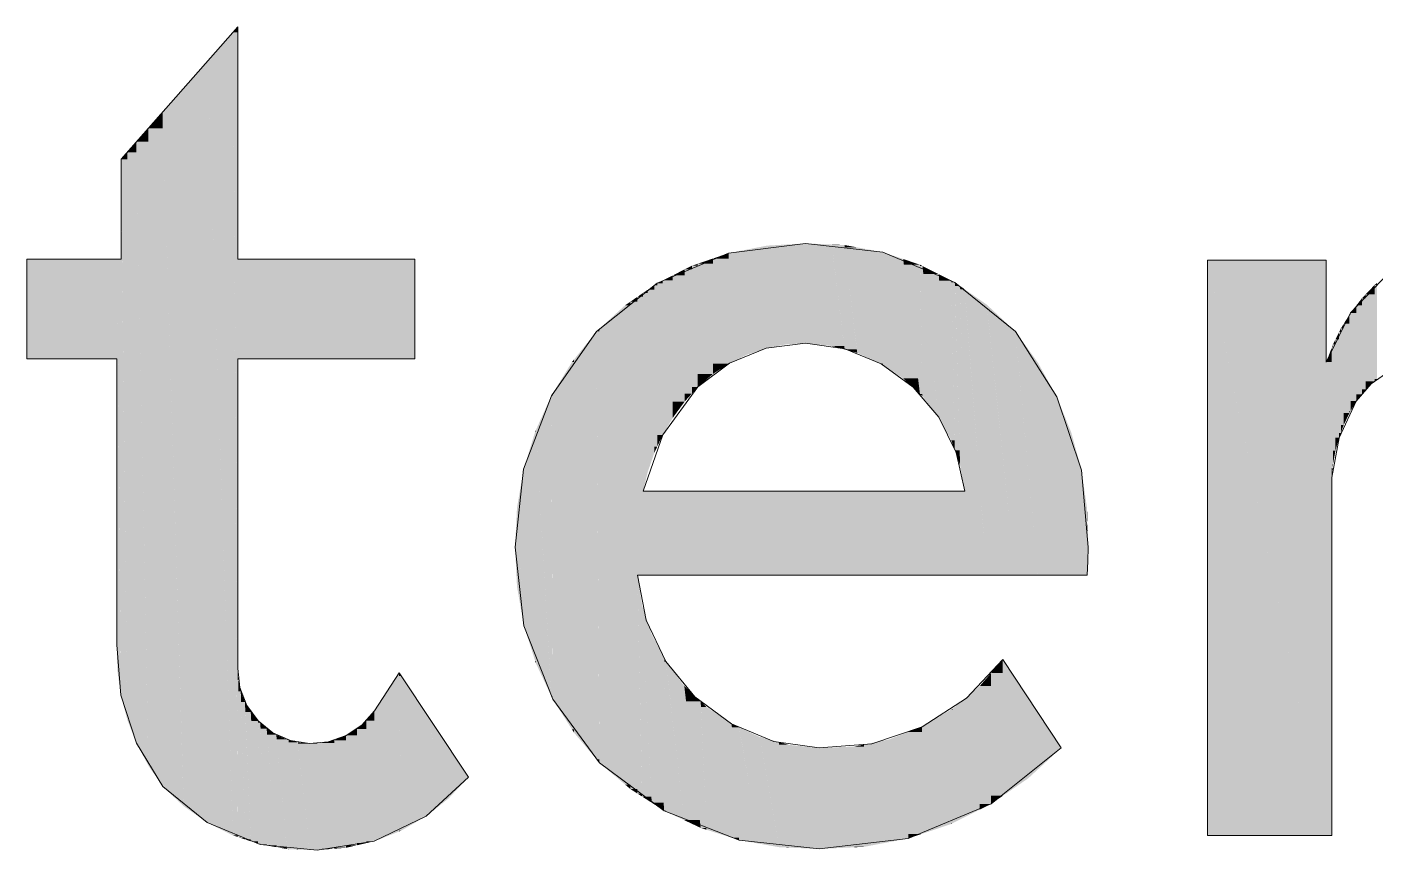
# Model space of a CAD drawing. Extents: x 885 to 2021, y 330 to 1122.
# Drawn here: x 1893.089 to 1896.164, y 650.937 to 652.814 of the extents above; entities that cross this region are included whole.
import ezdxf

# ---------------------------------------------------------------- set-up
doc = ezdxf.new("R2010")
doc.units = 0
doc.layers.get('0').update_dxf_attribs({"lineweight": 25})
doc.layers.add('P11_Plankopf_Ausführung_AF_4_800 Plankopf', color=7, linetype='Continuous', lineweight=25)

# ---------------------------------------------------------------- blocks, each defined once
blk = doc.blocks.new('Referenz-A0T8DITAAL', base_point=(1729.7843, 502.0648))
at = {"layer": 'P11_Plankopf_Ausführung_AF_4_800 Plankopf', "color": 0, "linetype": 'Continuous', "lineweight": 13, "ltscale": 16.9}
for p, q in [((1893.5693, 652.8137), (1893.3032, 652.5119)), ((1893.5693, 652.2843), (1893.5693, 652.8137)), ((1893.3032, 652.5119), (1893.3032, 652.2843)), ((1894.8648, 652.3201), (1894.6893, 652.2979)), ((1895.0414, 652.3001), (1894.8648, 652.3201)), ((1893.3032, 652.2843), (1893.0886, 652.2843)), ((1893.0886, 652.2843), (1893.0886, 652.0568)), ((1893.9736, 652.2843), (1893.5693, 652.2843)), ((1893.9736, 652.0568), (1893.9736, 652.2843)), ((1894.6893, 652.2979), (1894.5263, 652.2293)), ((1895.2053, 652.2313), (1895.0414, 652.3001)), ((1896.0527, 652.2819), (1895.7815, 652.2819)), ((1895.7815, 652.2819), (1895.7815, 650.9701)), ((1896.0527, 652.0493), (1896.0527, 652.2819)), ((1896.1945, 652.2525), (1896.1081, 652.1617)), ((1894.5263, 652.2293), (1894.3877, 652.1194)), ((1895.3434, 652.1194), (1895.2053, 652.2313)), ((1896.1081, 652.1617), (1896.0527, 652.0493)), ((1894.3877, 652.1194), (1894.2849, 651.9728)), ((1895.4379, 651.9703), (1895.3434, 652.1194)), ((1894.8648, 652.0925), (1894.7751, 652.081)), ((1894.954, 652.0795), (1894.8648, 652.0925)), ((1893.0886, 652.0568), (1893.2933, 652.0568)), ((1893.2933, 652.0568), (1893.2933, 651.4047)), ((1893.5693, 651.3509), (1893.5693, 652.0568)), ((1893.5693, 652.0568), (1893.9736, 652.0568)), ((1894.7751, 652.081), (1894.6914, 652.047)), ((1895.0374, 652.0455), (1894.954, 652.0795)), ((1894.6914, 652.047), (1894.619, 651.9928)), ((1895.1103, 651.9926), (1895.0374, 652.0455)), ((1896.1978, 652.0294), (1896.1553, 651.9996)), ((1896.1553, 651.9996), (1896.1212, 651.9604)), ((1894.2849, 651.9728), (1894.2217, 651.8052)), ((1894.619, 651.9928), (1894.5388, 651.8832)), ((1895.1685, 651.9237), (1895.1103, 651.9926)), ((1895.4942, 651.803), (1895.4379, 651.9703)), ((1896.1212, 651.9604), (1896.0818, 651.8768)), ((1895.2084, 651.8429), (1895.1685, 651.9237)), ((1894.5388, 651.8832), (1894.4942, 651.7549)), ((1896.0818, 651.8768), (1896.0653, 651.7859)), ((1895.2279, 651.7549), (1895.2084, 651.8429)), ((1894.2217, 651.8052), (1894.2022, 651.6272)), ((1895.5093, 651.6272), (1895.4942, 651.803)), ((1896.0653, 650.9701), (1896.0653, 651.7859)), ((1895.2279, 651.7549), (1894.4942, 651.7549)), ((1894.2022, 651.6272), (1894.2224, 651.4483)), ((1895.509, 651.5951), (1895.5093, 651.6272)), ((1895.5069, 651.5632), (1895.509, 651.5951)), ((1894.4812, 651.5632), (1894.5015, 651.4609)), ((1894.4812, 651.5632), (1895.5069, 651.5632)), ((1894.2224, 651.4483), (1894.288, 651.2806)), ((1894.5015, 651.4609), (1894.5461, 651.3666)), ((1893.2933, 651.4047), (1893.3028, 651.2898)), ((1893.5693, 651.3509), (1893.574, 651.3074)), ((1894.5461, 651.3666), (1894.6124, 651.2861)), ((1895.2321, 651.2833), (1895.3148, 651.3714)), ((1895.448, 651.1694), (1895.3148, 651.3714)), ((1893.9375, 651.3407), (1893.8813, 651.2538)), ((1894.0959, 651.1029), (1893.9375, 651.3407)), ((1893.3028, 651.2898), (1893.3384, 651.1801)), ((1893.574, 651.3074), (1893.5898, 651.2666)), ((1893.5898, 651.2666), (1893.6157, 651.2313)), ((1894.288, 651.2806), (1894.3946, 651.1355)), ((1894.6124, 651.2861), (1894.6962, 651.2241)), ((1895.1305, 651.218), (1895.2321, 651.2833)), ((1893.6157, 651.2313), (1893.6498, 651.2039)), ((1893.8525, 651.2218), (1893.8813, 651.2538)), ((1893.6498, 651.2039), (1893.6899, 651.1863)), ((1893.776, 651.1835), (1893.8166, 651.1979)), ((1893.8166, 651.1979), (1893.8525, 651.2218)), ((1894.6962, 651.2241), (1894.7926, 651.1844)), ((1895.0162, 651.1792), (1895.1305, 651.218)), ((1893.3384, 651.1801), (1893.3984, 651.0815)), ((1893.6899, 651.1863), (1893.7331, 651.1796)), ((1893.7331, 651.1796), (1893.776, 651.1835)), ((1894.7926, 651.1844), (1894.8958, 651.1694)), ((1894.8958, 651.1694), (1895.0162, 651.1792)), ((1895.2879, 651.0418), (1895.448, 651.1694)), ((1894.3946, 651.1355), (1894.5422, 651.0263)), ((1893.9993, 651.0137), (1894.0959, 651.1029)), ((1893.3984, 651.0815), (1893.4999, 650.9993)), ((1895.099, 650.963), (1895.2879, 651.0418)), ((1893.8808, 650.9566), (1893.9993, 651.0137)), ((1894.5422, 651.0263), (1894.7132, 650.9593)), ((1893.4999, 650.9993), (1893.6208, 650.9496)), ((1893.6208, 650.9496), (1893.7508, 650.9367)), ((1893.7508, 650.9367), (1893.8808, 650.9566)), ((1894.7132, 650.9593), (1894.8958, 650.9391)), ((1894.8958, 650.9391), (1895.099, 650.963)), ((1895.7815, 650.9701), (1896.0653, 650.9701))]:
    blk.add_line(p, q, dxfattribs=at)
at = {"layer": 'P11_Plankopf_Ausführung_AF_4_800 Plankopf', "color": 0, "linetype": 'Continuous', "lineweight": 0, "ltscale": 0.0169}
for points in [[(1893.5586, 652.7351), (1893.4999, 652.7351), (1893.5586, 652.8016)], [(1893.5693, 652.8016), (1893.5586, 652.8016), (1893.5693, 652.8137)], [(1893.5692, 650.97), (1893.5586, 650.97), (1893.5586, 652.8016)], [(1893.5693, 652.2843), (1893.5693, 652.8016), (1893.5586, 652.8016)], [(1893.5693, 651.3509), (1893.567, 651.3509), (1893.5586, 652.8016)], [(1893.5693, 652.0568), (1893.5641, 652.0568), (1893.5586, 652.8016)], [(1893.5693, 652.2843), (1893.566, 652.2843), (1893.5586, 652.8016)], [(1893.4999, 652.6741), (1893.4462, 652.6741), (1893.4999, 652.7351)], [(1893.5576, 650.9993), (1893.4999, 650.9993), (1893.4999, 652.7351)], [(1893.5586, 650.97), (1893.5586, 652.7351), (1893.4999, 652.7351)], [(1893.4462, 652.6199), (1893.3984, 652.6199), (1893.4462, 652.6741)], [(1893.4987, 651.0367), (1893.4462, 651.0367), (1893.4462, 652.6741)], [(1893.4999, 650.9993), (1893.4999, 652.6741), (1893.4462, 652.6741)], [(1893.3984, 652.5826), (1893.3656, 652.5826), (1893.3984, 652.6199)], [(1893.4448, 651.0815), (1893.3984, 651.0815), (1893.3984, 652.6199)], [(1893.4462, 651.0367), (1893.4462, 652.6199), (1893.3984, 652.6199)], [(1893.3656, 652.5518), (1893.3384, 652.5518), (1893.3656, 652.5826)], [(1893.3974, 651.1291), (1893.3656, 651.1291), (1893.3656, 652.5826)], [(1893.3984, 651.0815), (1893.3984, 652.5826), (1893.3656, 652.5826)], [(1893.3384, 652.528), (1893.3174, 652.528), (1893.3384, 652.5518)], [(1893.3646, 651.1801), (1893.3384, 651.1801), (1893.3384, 652.5518)], [(1893.3656, 651.1291), (1893.3656, 652.5518), (1893.3384, 652.5518)], [(1893.3174, 652.5119), (1893.3032, 652.5119), (1893.3174, 652.528)], [(1893.3376, 651.2339), (1893.3174, 651.2339), (1893.3174, 652.528)], [(1893.3384, 651.1801), (1893.3384, 652.528), (1893.3174, 652.528)], [(1893.3057, 652.2843), (1893.3032, 652.2843), (1893.3032, 652.5119)], [(1893.3174, 651.2339), (1893.3174, 652.5119), (1893.3032, 652.5119)], [(1894.7322, 652.2983), (1894.6914, 652.2983), (1894.7322, 652.3063)], [(1894.7751, 652.3063), (1894.7322, 652.3063), (1894.7751, 652.3147)], [(1894.7751, 652.081), (1894.7322, 652.081), (1894.7322, 652.3063)], [(1894.7751, 652.081), (1894.7751, 652.3063), (1894.7322, 652.3063)], [(1894.7763, 652.3147), (1894.7751, 652.3147), (1894.7763, 652.315)], [(1894.7763, 652.0812), (1894.7751, 652.0812), (1894.7751, 652.3147)], [(1894.7763, 652.0812), (1894.7763, 652.3147), (1894.7751, 652.3147)], [(1894.8196, 652.315), (1894.7763, 652.315), (1894.8196, 652.3175)], [(1894.8196, 652.0897), (1894.7763, 652.0897), (1894.7763, 652.315)], [(1894.8196, 652.0897), (1894.8196, 652.315), (1894.7763, 652.315)], [(1894.8648, 652.3175), (1894.8196, 652.3175), (1894.8648, 652.3201)], [(1894.8648, 652.0925), (1894.8196, 652.0925), (1894.8196, 652.3175)], [(1894.8648, 652.0925), (1894.8648, 652.3175), (1894.8196, 652.3175)], [(1894.923, 652.0925), (1894.8648, 652.0925), (1894.8648, 652.3201)], [(1894.9246, 652.3176), (1894.8654, 652.3176), (1894.8648, 652.3201)], [(1894.9246, 652.0862), (1894.9246, 652.3176), (1894.8654, 652.3176)], [(1894.9528, 652.0862), (1894.9246, 652.0862), (1894.9246, 652.3176)], [(1894.9538, 652.3164), (1894.9248, 652.3164), (1894.9246, 652.3176)], [(1894.9538, 652.0783), (1894.9538, 652.3164), (1894.9248, 652.3164)], [(1894.9817, 652.0783), (1894.9538, 652.0783), (1894.9538, 652.3164)], [(1894.9827, 652.311), (1894.9544, 652.311), (1894.9538, 652.3164)], [(1894.9827, 652.0704), (1894.9827, 652.311), (1894.9544, 652.311)], [(1895.0323, 652.0704), (1894.9827, 652.0704), (1894.9827, 652.311)], [(1895.0374, 652.3008), (1894.9848, 652.3008), (1894.9827, 652.311)], [(1893.0886, 652.0568), (1893.2933, 652.0568), (1893.0886, 652.2843)], [(1893.2933, 652.0568), (1893.2933, 652.2843), (1893.0886, 652.2843)], [(1893.2937, 652.0568), (1893.2933, 652.0568), (1893.2933, 652.2843)], [(1893.2947, 651.347), (1893.2947, 652.2843), (1893.2933, 652.2843)], [(1893.3023, 651.347), (1893.2947, 651.347), (1893.2947, 652.2843)], [(1893.3028, 651.2898), (1893.3028, 652.2843), (1893.2947, 652.2843)], [(1893.3032, 651.2898), (1893.3028, 651.2898), (1893.3028, 652.2843)], [(1893.3032, 651.2881), (1893.3032, 652.2843), (1893.3028, 652.2843)], [(1893.3174, 651.2339), (1893.3057, 652.2843), (1893.3032, 652.2843)], [(1893.3167, 651.2881), (1893.3032, 651.2881), (1893.3032, 652.2843)], [(1893.5693, 652.0568), (1893.5693, 652.2843), (1893.566, 652.2843)], [(1893.5693, 652.0568), (1893.9736, 652.0568), (1893.5693, 652.2843)], [(1893.9736, 652.0568), (1893.9736, 652.2843), (1893.5693, 652.2843)], [(1894.619, 652.2691), (1894.6055, 652.2691), (1894.619, 652.2738)], [(1894.6535, 652.2738), (1894.619, 652.2738), (1894.6535, 652.2856)], [(1894.6535, 652.0223), (1894.619, 652.0223), (1894.619, 652.2738)], [(1894.6535, 652.0223), (1894.6535, 652.2738), (1894.619, 652.2738)], [(1894.6893, 652.2856), (1894.6535, 652.2856), (1894.6893, 652.2979)], [(1894.6893, 652.0457), (1894.6535, 652.0457), (1894.6535, 652.2856)], [(1894.6893, 652.0457), (1894.6893, 652.2856), (1894.6535, 652.2856)], [(1894.6914, 652.2979), (1894.6893, 652.2979), (1894.6914, 652.2983)], [(1894.6914, 652.047), (1894.6893, 652.047), (1894.6893, 652.2979)], [(1894.6914, 652.047), (1894.6914, 652.2979), (1894.6893, 652.2979)], [(1894.7322, 652.0667), (1894.6914, 652.0667), (1894.6914, 652.2983)], [(1894.7322, 652.0667), (1894.7322, 652.2983), (1894.6914, 652.2983)], [(1895.0374, 652.0455), (1895.0374, 652.3008), (1894.9848, 652.3008)], [(1895.0414, 652.0455), (1895.0374, 652.0455), (1895.0374, 652.3008)], [(1895.0414, 652.3001), (1895.0374, 652.3001), (1895.0374, 652.3008)], [(1895.0414, 652.0429), (1895.0414, 652.3001), (1895.0374, 652.3001)], [(1895.0826, 652.0429), (1895.0414, 652.0429), (1895.0414, 652.3001)], [(1895.0875, 652.2845), (1895.0439, 652.2845), (1895.0414, 652.3001)], [(1895.0875, 652.0121), (1895.0875, 652.2845), (1895.0439, 652.2845)], [(1895.1214, 652.0121), (1895.0875, 652.0121), (1895.0875, 652.2845)], [(1895.1258, 652.2715), (1895.0891, 652.2715), (1895.0875, 652.2845)], [(1895.1258, 651.9765), (1895.1258, 652.2715), (1895.0891, 652.2715)], [(1895.1314, 651.9765), (1895.1258, 651.9765), (1895.1258, 652.2715)], [(1895.1315, 652.2686), (1895.1259, 652.2686), (1895.1258, 652.2715)], [(1895.7815, 650.9701), (1896.0527, 650.9701), (1895.7815, 652.2819)], [(1896.0527, 652.0493), (1896.0527, 652.2819), (1895.7815, 652.2819)], [(1896.0527, 652.0493), (1895.8296, 652.0493), (1895.7815, 652.2819)], [(1894.5619, 652.2356), (1894.5388, 652.2356), (1894.5619, 652.2472)], [(1894.5887, 652.2472), (1894.5619, 652.2472), (1894.5887, 652.2607)], [(1894.5887, 651.959), (1894.5619, 651.959), (1894.5619, 652.2472)], [(1894.5887, 651.959), (1894.5887, 652.2472), (1894.5619, 652.2472)], [(1894.6055, 652.2607), (1894.5887, 652.2607), (1894.6055, 652.2691)], [(1894.6055, 651.9777), (1894.5887, 651.9777), (1894.5887, 652.2607)], [(1894.6055, 651.9777), (1894.6055, 652.2607), (1894.5887, 652.2607)], [(1894.619, 651.9928), (1894.6055, 651.9928), (1894.6055, 652.2691)], [(1894.619, 651.9928), (1894.619, 652.2691), (1894.6055, 652.2691)], [(1895.1315, 651.9712), (1895.1315, 652.2686), (1895.1259, 652.2686)], [(1895.1634, 651.9712), (1895.1315, 651.9712), (1895.1315, 652.2686)], [(1895.1685, 652.25), (1895.1335, 652.25), (1895.1315, 652.2686)], [(1895.1685, 651.9237), (1895.1685, 652.25), (1895.1335, 652.25)], [(1895.1933, 651.9237), (1895.1685, 651.9237), (1895.1685, 652.25)], [(1895.1973, 652.2354), (1895.1696, 652.2354), (1895.1685, 652.25)], [(1894.5048, 652.2072), (1894.4942, 652.2072), (1894.5048, 652.2145)], [(1894.5197, 652.2145), (1894.5048, 652.2145), (1894.5197, 652.2247)], [(1894.5197, 651.842), (1894.5048, 651.842), (1894.5048, 652.2145)], [(1894.5197, 651.842), (1894.5197, 652.2145), (1894.5048, 652.2145)], [(1894.5263, 652.2247), (1894.5197, 652.2247), (1894.5263, 652.2293)], [(1894.5263, 651.8563), (1894.5197, 651.8563), (1894.5197, 652.2247)], [(1894.5263, 651.8563), (1894.5263, 652.2247), (1894.5197, 652.2247)], [(1894.5388, 652.2293), (1894.5263, 652.2293), (1894.5388, 652.2356)], [(1894.5388, 651.8832), (1894.5263, 651.8832), (1894.5263, 652.2293)], [(1894.5388, 651.8832), (1894.5388, 652.2293), (1894.5263, 652.2293)], [(1894.5619, 651.9224), (1894.5388, 651.9224), (1894.5388, 652.2356)], [(1894.5619, 651.9224), (1894.5619, 652.2356), (1894.5388, 652.2356)], [(1895.1973, 651.8709), (1895.1973, 652.2354), (1895.1696, 652.2354)], [(1895.2048, 651.8709), (1895.1973, 651.8709), (1895.1973, 652.2354)], [(1895.2053, 652.2313), (1895.1974, 652.2313), (1895.1973, 652.2354)], [(1895.2053, 651.8481), (1895.2053, 652.2313), (1895.1974, 652.2313)], [(1895.2163, 651.8481), (1895.2053, 651.8481), (1895.2053, 652.2313)], [(1895.2173, 652.223), (1895.2056, 652.223), (1895.2053, 652.2313)], [(1895.2173, 651.8142), (1895.2173, 652.223), (1895.2056, 652.223)], [(1895.2266, 651.8142), (1895.2173, 651.8142), (1895.2173, 652.223)], [(1895.2279, 652.2155), (1895.2175, 652.2155), (1895.2173, 652.223)], [(1895.2279, 651.7549), (1895.2279, 652.2155), (1895.2175, 652.2155)], [(1895.2279, 651.5632), (1895.2783, 651.5632), (1895.2279, 652.2155)], [(1895.2783, 652.1803), (1895.2307, 652.1803), (1895.2279, 652.2155)], [(1896.1627, 652.2043), (1896.1428, 652.2043), (1896.1627, 652.2252)], [(1896.1686, 652.2252), (1896.1627, 652.2252), (1896.1686, 652.2302)], [(1896.1686, 652.0107), (1896.1627, 652.0107), (1896.1627, 652.2252)], [(1896.1686, 652.0107), (1896.1686, 652.2252), (1896.1627, 652.2252)], [(1894.4533, 652.1256), (1894.3946, 652.1256), (1894.4533, 652.1791)], [(1894.4648, 652.1791), (1894.4533, 652.1791), (1894.4648, 652.187)], [(1894.4647, 651.0858), (1894.4533, 651.0858), (1894.4533, 652.1791)], [(1894.4648, 651.076), (1894.4648, 652.1791), (1894.4533, 652.1791)], [(1894.4812, 652.187), (1894.4648, 652.187), (1894.4812, 652.1983)], [(1894.4811, 651.076), (1894.4648, 651.076), (1894.4648, 652.187)], [(1894.4812, 651.0655), (1894.4812, 652.187), (1894.4648, 652.187)], [(1894.4942, 652.1983), (1894.4812, 652.1983), (1894.4942, 652.2072)], [(1894.4812, 651.5632), (1894.4942, 651.5632), (1894.4812, 652.1983)], [(1894.4942, 651.5632), (1894.4942, 652.1983), (1894.4812, 652.1983)], [(1894.5048, 651.7991), (1894.4942, 651.7991), (1894.4942, 652.2072)], [(1894.5048, 651.7991), (1894.5048, 652.2072), (1894.4942, 652.2072)], [(1895.2783, 651.5632), (1895.2783, 652.1803), (1895.2307, 652.1803)], [(1895.2783, 651.5632), (1895.3434, 651.5632), (1895.2783, 652.1803)], [(1895.3434, 652.1194), (1895.2848, 652.1194), (1895.2783, 652.1803)], [(1896.1212, 652.1617), (1896.1081, 652.1617), (1896.1212, 652.1786)], [(1896.1338, 652.1786), (1896.1212, 652.1786), (1896.1338, 652.1948)], [(1896.1338, 651.9762), (1896.1212, 651.9762), (1896.1212, 652.1786)], [(1896.1338, 651.9762), (1896.1338, 652.1786), (1896.1212, 652.1786)], [(1896.1428, 652.1948), (1896.1338, 652.1948), (1896.1428, 652.2043)], [(1896.1428, 651.9875), (1896.1338, 651.9875), (1896.1338, 652.1948)], [(1896.1428, 651.9875), (1896.1428, 652.1948), (1896.1338, 652.1948)], [(1896.1627, 652.0054), (1896.1428, 652.0054), (1896.1428, 652.2043)], [(1896.1627, 652.0054), (1896.1627, 652.2043), (1896.1428, 652.2043)], [(1896.1056, 652.1367), (1896.0924, 652.1367), (1896.1056, 652.1577)], [(1896.1081, 652.1577), (1896.1056, 652.1577), (1896.1081, 652.1617)], [(1896.1081, 651.938), (1896.1056, 651.938), (1896.1056, 652.1577)], [(1896.1081, 651.938), (1896.1081, 652.1577), (1896.1056, 652.1577)], [(1896.1212, 651.9604), (1896.1081, 651.9604), (1896.1081, 652.1617)], [(1896.1212, 651.9604), (1896.1212, 652.1617), (1896.1081, 652.1617)], [(1894.3877, 652.0554), (1894.3365, 652.0554), (1894.3877, 652.1194)], [(1894.3946, 652.1194), (1894.3877, 652.1194), (1894.3946, 652.1256)], [(1894.3945, 651.1436), (1894.3877, 651.1436), (1894.3877, 652.1194)], [(1894.3946, 651.1355), (1894.3946, 652.1194), (1894.3877, 652.1194)], [(1894.4505, 651.1355), (1894.3946, 651.1355), (1894.3946, 652.1256)], [(1894.4533, 651.0858), (1894.4533, 652.1256), (1894.3946, 652.1256)], [(1895.3434, 651.5632), (1895.3434, 652.1194), (1895.2848, 652.1194)], [(1895.3434, 651.5632), (1895.3951, 651.5632), (1895.3434, 652.1194)], [(1895.3951, 652.0477), (1895.3501, 652.0477), (1895.3434, 652.1194)], [(1896.0818, 652.1013), (1896.0736, 652.1013), (1896.0818, 652.1178)], [(1896.0859, 652.1178), (1896.0818, 652.1178), (1896.0859, 652.1262)], [(1896.0859, 651.888), (1896.0818, 651.888), (1896.0818, 652.1178)], [(1896.0859, 651.888), (1896.0859, 652.1178), (1896.0818, 652.1178)], [(1896.0924, 652.1262), (1896.0859, 652.1262), (1896.0924, 652.1367)], [(1896.0924, 651.9058), (1896.0859, 651.9058), (1896.0859, 652.1262)], [(1896.0924, 651.9058), (1896.0924, 652.1262), (1896.0859, 652.1262)], [(1896.1056, 651.9337), (1896.0924, 651.9337), (1896.0924, 652.1367)], [(1896.1056, 651.9337), (1896.1056, 652.1367), (1896.0924, 652.1367)], [(1894.7763, 652.0812), (1894.8196, 652.0897), (1894.7763, 652.0897)], [(1894.8196, 652.0897), (1894.8648, 652.0925), (1894.8196, 652.0925)], [(1894.9246, 652.0862), (1894.923, 652.0925), (1894.8648, 652.0925)], [(1894.9538, 652.0783), (1894.9528, 652.0862), (1894.9246, 652.0862)], [(1896.0673, 652.0831), (1896.0653, 652.0831), (1896.0673, 652.0886)], [(1896.0681, 652.0886), (1896.0673, 652.0886), (1896.0681, 652.0902)], [(1896.0681, 651.8167), (1896.0673, 651.8167), (1896.0673, 652.0886)], [(1896.0681, 651.8167), (1896.0681, 652.0886), (1896.0673, 652.0886)], [(1896.0736, 652.0902), (1896.0681, 652.0902), (1896.0736, 652.1013)], [(1896.0736, 651.8471), (1896.0681, 651.8471), (1896.0681, 652.0902)], [(1896.0736, 651.8471), (1896.0736, 652.0902), (1896.0681, 652.0902)], [(1896.0818, 651.8768), (1896.0736, 651.8768), (1896.0736, 652.1013)], [(1896.0818, 651.8768), (1896.0818, 652.1013), (1896.0736, 652.1013)], [(1893.2947, 651.347), (1893.2937, 652.0568), (1893.2933, 652.0568)], [(1893.2946, 651.4047), (1893.2933, 651.4047), (1893.2933, 652.0568)], [(1893.5693, 651.3509), (1893.5693, 652.0568), (1893.5641, 652.0568)], [(1894.3365, 652.0493), (1894.3317, 652.0493), (1894.3365, 652.0554)], [(1894.3843, 651.2045), (1894.3365, 651.2045), (1894.3365, 652.0554)], [(1894.3877, 651.1436), (1894.3877, 652.0554), (1894.3365, 652.0554)], [(1894.6914, 652.047), (1894.7322, 652.0667), (1894.6914, 652.0667)], [(1894.7322, 652.0667), (1894.7751, 652.081), (1894.7322, 652.081)], [(1894.7751, 652.081), (1894.7763, 652.0812), (1894.7751, 652.0812)], [(1894.9827, 652.0704), (1894.9817, 652.0783), (1894.9538, 652.0783)], [(1895.0374, 652.0455), (1895.0323, 652.0704), (1894.9827, 652.0704)], [(1896.0653, 652.0493), (1896.0527, 652.0493), (1896.0653, 652.0831)], [(1896.0673, 651.8081), (1896.0653, 651.8081), (1896.0653, 652.0831)], [(1896.0673, 651.8081), (1896.0673, 652.0831), (1896.0653, 652.0831)], [(1894.3317, 651.9779), (1894.288, 651.9779), (1894.3317, 652.0493)], [(1894.3365, 651.2121), (1894.3317, 651.2121), (1894.3317, 652.0493)], [(1894.3365, 651.2045), (1894.3365, 652.0493), (1894.3317, 652.0493)], [(1894.6535, 652.0223), (1894.6893, 652.0457), (1894.6535, 652.0457)], [(1894.6893, 652.0457), (1894.6914, 652.047), (1894.6893, 652.047)], [(1895.0414, 652.0429), (1895.0414, 652.0455), (1895.0374, 652.0455)], [(1895.0875, 652.0121), (1895.0826, 652.0429), (1895.0414, 652.0429)], [(1895.3951, 651.5632), (1895.3951, 652.0477), (1895.3501, 652.0477)], [(1895.3951, 651.5632), (1895.4379, 651.5632), (1895.3951, 652.0477)], [(1895.4379, 651.9703), (1895.4019, 651.9703), (1895.3951, 652.0477)], [(1896.0527, 650.9701), (1896.0527, 652.0493), (1895.8296, 652.0493)], [(1896.0527, 650.9701), (1896.0653, 650.9701), (1896.0527, 652.0493)], [(1896.0653, 651.7859), (1896.0653, 652.0493), (1896.0527, 652.0493)], [(1896.0653, 651.7859), (1896.0557, 651.7859), (1896.0527, 652.0493)], [(1894.619, 651.9928), (1894.6535, 652.0223), (1894.619, 652.0223)], [(1895.1258, 651.9765), (1895.1214, 652.0121), (1895.0875, 652.0121)], [(1896.1428, 651.9875), (1896.1627, 652.0054), (1896.1428, 652.0054)], [(1896.1627, 652.0054), (1896.1686, 652.0107), (1896.1627, 652.0107)], [(1894.2849, 651.8947), (1894.2497, 651.8947), (1894.2849, 651.9728)], [(1894.288, 651.9728), (1894.2849, 651.9728), (1894.288, 651.9779)], [(1894.2879, 651.2872), (1894.2849, 651.2872), (1894.2849, 651.9728)], [(1894.288, 651.2806), (1894.288, 651.9728), (1894.2849, 651.9728)], [(1894.3278, 651.2806), (1894.288, 651.2806), (1894.288, 651.9779)], [(1894.3317, 651.2121), (1894.3317, 651.9779), (1894.288, 651.9779)], [(1894.5887, 651.959), (1894.6055, 651.9777), (1894.5887, 651.9777)], [(1894.6055, 651.9777), (1894.619, 651.9928), (1894.6055, 651.9928)], [(1895.1315, 651.9712), (1895.1314, 651.9765), (1895.1258, 651.9765)], [(1895.1685, 651.9237), (1895.1634, 651.9712), (1895.1315, 651.9712)], [(1895.4379, 651.5632), (1895.4379, 651.9703), (1895.4019, 651.9703)], [(1895.4379, 651.5632), (1895.4711, 651.5632), (1895.4379, 651.9703)], [(1895.4711, 651.8884), (1895.4445, 651.8884), (1895.4379, 651.9703)], [(1896.1212, 651.9604), (1896.1338, 651.9762), (1896.1212, 651.9762)], [(1896.1338, 651.9762), (1896.1428, 651.9875), (1896.1338, 651.9875)], [(1894.5619, 651.9224), (1894.5887, 651.959), (1894.5619, 651.959)], [(1896.0924, 651.9058), (1896.1056, 651.9337), (1896.0924, 651.9337)], [(1896.1056, 651.9337), (1896.1081, 651.938), (1896.1056, 651.938)], [(1896.1081, 651.938), (1896.1212, 651.9604), (1896.1081, 651.9604)], [(1894.5388, 651.8832), (1894.5619, 651.9224), (1894.5388, 651.9224)], [(1895.1973, 651.8709), (1895.1933, 651.9237), (1895.1685, 651.9237)], [(1896.0859, 651.888), (1896.0924, 651.9058), (1896.0859, 651.9058)], [(1894.248, 651.8074), (1894.2224, 651.8074), (1894.248, 651.891)], [(1894.2497, 651.891), (1894.248, 651.891), (1894.2497, 651.8947)], [(1894.2497, 651.3676), (1894.248, 651.3676), (1894.248, 651.891)], [(1894.2497, 651.3623), (1894.2497, 651.891), (1894.248, 651.891)], [(1894.2805, 651.3623), (1894.2497, 651.3623), (1894.2497, 651.8947)], [(1894.2849, 651.2872), (1894.2849, 651.8947), (1894.2497, 651.8947)], [(1894.5263, 651.8563), (1894.5388, 651.8832), (1894.5263, 651.8832)], [(1895.2053, 651.8481), (1895.2048, 651.8709), (1895.1973, 651.8709)], [(1895.4711, 651.5632), (1895.4711, 651.8884), (1895.4445, 651.8884)], [(1895.4711, 651.5632), (1895.4942, 651.5632), (1895.4711, 651.8884)], [(1895.4942, 651.803), (1895.4771, 651.803), (1895.4711, 651.8884)], [(1896.0736, 651.8471), (1896.0818, 651.8768), (1896.0736, 651.8768)], [(1896.0818, 651.8768), (1896.0859, 651.888), (1896.0818, 651.888)], [(1894.5048, 651.7991), (1894.5197, 651.842), (1894.5048, 651.842)], [(1894.5197, 651.842), (1894.5263, 651.8563), (1894.5197, 651.8563)], [(1895.2173, 651.8142), (1895.2163, 651.8481), (1895.2053, 651.8481)], [(1896.0681, 651.8167), (1896.0736, 651.8471), (1896.0681, 651.8471)], [(1895.2279, 651.7549), (1895.2266, 651.8142), (1895.2173, 651.8142)], [(1896.0673, 651.8081), (1896.0681, 651.8167), (1896.0673, 651.8167)], [(1894.2217, 651.7174), (1894.2065, 651.7174), (1894.2217, 651.8052)], [(1894.2224, 651.8052), (1894.2217, 651.8052), (1894.2224, 651.8074)], [(1894.2224, 651.452), (1894.2217, 651.452), (1894.2217, 651.8052)], [(1894.2224, 651.4483), (1894.2224, 651.8052), (1894.2217, 651.8052)], [(1894.2433, 651.4483), (1894.2224, 651.4483), (1894.2224, 651.8074)], [(1894.248, 651.3676), (1894.248, 651.8074), (1894.2224, 651.8074)], [(1894.4942, 651.7549), (1894.5048, 651.7991), (1894.4942, 651.7991)], [(1895.4942, 651.5632), (1895.4942, 651.803), (1895.4771, 651.803)], [(1895.4942, 651.5632), (1895.5069, 651.5632), (1895.4942, 651.803)], [(1895.5069, 651.7164), (1895.4988, 651.7164), (1895.4942, 651.803)], [(1896.0653, 650.9701), (1896.0653, 651.7859), (1896.0557, 651.7859)], [(1896.0653, 651.7859), (1896.0673, 651.8081), (1896.0653, 651.8081)], [(1894.4942, 651.5632), (1895.2279, 651.5632), (1894.4942, 651.7549)], [(1895.2279, 651.5632), (1895.2279, 651.7549), (1894.4942, 651.7549)], [(1894.2065, 651.7168), (1894.2064, 651.7168), (1894.2065, 651.7174)], [(1894.2168, 651.5371), (1894.2065, 651.5371), (1894.2065, 651.7174)], [(1894.2217, 651.452), (1894.2217, 651.7174), (1894.2065, 651.7174)], [(1894.2064, 651.6272), (1894.2022, 651.6272), (1894.2064, 651.7168)], [(1894.2065, 651.5392), (1894.2064, 651.5392), (1894.2064, 651.7168)], [(1894.2065, 651.5371), (1894.2065, 651.7168), (1894.2064, 651.7168)], [(1895.5069, 651.5632), (1895.5069, 651.7164), (1895.4988, 651.7164)], [(1895.507, 651.5645), (1895.5069, 651.5645), (1895.5069, 651.7164)], [(1895.507, 651.7156), (1895.5069, 651.7156), (1895.5069, 651.7164)], [(1895.507, 651.5645), (1895.507, 651.7156), (1895.5069, 651.7156)], [(1895.5078, 651.5738), (1895.507, 651.5738), (1895.507, 651.7156)], [(1895.5078, 651.6845), (1895.5072, 651.6845), (1895.507, 651.7156)], [(1895.5078, 651.5738), (1895.5078, 651.6845), (1895.5072, 651.6845)], [(1895.5085, 651.5845), (1895.5078, 651.5845), (1895.5078, 651.6845)], [(1895.5085, 651.657), (1895.508, 651.657), (1895.5078, 651.6845)], [(1895.5085, 651.5845), (1895.5085, 651.657), (1895.508, 651.657)], [(1895.509, 651.5951), (1895.5085, 651.5951), (1895.5085, 651.657)], [(1895.509, 651.6374), (1895.5087, 651.6374), (1895.5085, 651.657)], [(1894.2064, 651.5392), (1894.2064, 651.6272), (1894.2022, 651.6272)], [(1895.509, 651.5951), (1895.509, 651.6374), (1895.5087, 651.6374)], [(1895.5093, 651.6047), (1895.509, 651.6047), (1895.509, 651.6374)], [(1895.5093, 651.6272), (1895.5091, 651.6272), (1895.509, 651.6374)], [(1895.5093, 651.6047), (1895.5093, 651.6272), (1895.5091, 651.6272)], [(1895.5093, 651.6058), (1895.5093, 651.6058), (1895.5093, 651.6272)], [(1895.5093, 651.6244), (1895.5093, 651.6244), (1895.5093, 651.6272)], [(1895.5085, 651.5845), (1895.509, 651.5951), (1895.5085, 651.5951)], [(1895.509, 651.5951), (1895.5093, 651.6047), (1895.509, 651.6047)], [(1895.5093, 651.6058), (1895.5093, 651.6244), (1895.5093, 651.6244)], [(1895.5094, 651.6165), (1895.5093, 651.6165), (1895.5093, 651.6244)], [(1895.5093, 651.6058), (1895.5094, 651.6165), (1895.5093, 651.6165)], [(1895.5093, 651.6047), (1895.5093, 651.6058), (1895.5093, 651.6058)], [(1895.5069, 651.5632), (1895.507, 651.5645), (1895.5069, 651.5645)], [(1895.507, 651.5645), (1895.5078, 651.5738), (1895.507, 651.5738)], [(1895.5078, 651.5738), (1895.5085, 651.5845), (1895.5078, 651.5845)], [(1894.2065, 651.5371), (1894.2065, 651.5392), (1894.2064, 651.5392)], [(1894.2217, 651.452), (1894.2168, 651.5371), (1894.2065, 651.5371)], [(1894.4918, 651.0655), (1894.4812, 651.0655), (1894.4812, 651.5632)], [(1894.492, 651.4944), (1894.4827, 651.4944), (1894.4812, 651.5632)], [(1894.492, 651.0586), (1894.492, 651.4944), (1894.4827, 651.4944)], [(1894.5131, 651.0586), (1894.492, 651.0586), (1894.492, 651.4944)], [(1894.5138, 651.4283), (1894.4952, 651.4283), (1894.492, 651.4944)], [(1894.2224, 651.4483), (1894.2224, 651.452), (1894.2217, 651.452)], [(1894.248, 651.3676), (1894.2433, 651.4483), (1894.2224, 651.4483)], [(1894.5138, 651.0446), (1894.5138, 651.4283), (1894.4952, 651.4283)], [(1894.541, 651.0446), (1894.5138, 651.0446), (1894.5138, 651.4283)], [(1894.5422, 651.3741), (1894.5176, 651.3741), (1894.5138, 651.4283)], [(1893.2947, 651.347), (1893.2946, 651.4047), (1893.2933, 651.4047)], [(1893.5693, 650.9665), (1893.5693, 651.3509), (1893.567, 651.3509)], [(1893.5707, 650.9665), (1893.5693, 650.9665), (1893.5693, 651.3509)], [(1893.5707, 651.3247), (1893.5694, 651.3247), (1893.5693, 651.3509)], [(1894.2497, 651.3623), (1894.2497, 651.3676), (1894.248, 651.3676)], [(1894.2849, 651.2872), (1894.2805, 651.3623), (1894.2497, 651.3623)], [(1894.5422, 651.0263), (1894.5422, 651.3741), (1894.5176, 651.3741)], [(1894.5461, 651.0263), (1894.5422, 651.0263), (1894.5422, 651.3741)], [(1894.5461, 651.3666), (1894.5423, 651.3666), (1894.5422, 651.3741)], [(1894.5461, 651.0245), (1894.5461, 651.3666), (1894.5423, 651.3666)], [(1894.5858, 651.0245), (1894.5461, 651.0245), (1894.5461, 651.3666)], [(1894.5881, 651.3111), (1894.5526, 651.3111), (1894.5461, 651.3666)], [(1895.3148, 651.3403), (1895.2879, 651.3403), (1895.3148, 651.3714)], [(1895.3724, 651.1), (1895.3148, 651.1), (1895.3148, 651.3714)], [(1895.3724, 651.284), (1895.3333, 651.284), (1895.3148, 651.3714)], [(1893.3028, 651.2898), (1893.3023, 651.347), (1893.2947, 651.347)], [(1893.5707, 650.966), (1893.5707, 651.3247), (1893.5694, 651.3247)], [(1893.5763, 650.966), (1893.5707, 650.966), (1893.5707, 651.3247)], [(1893.5763, 651.2989), (1893.5711, 651.2989), (1893.5707, 651.3247)], [(1893.9375, 651.2538), (1893.8813, 651.2538), (1893.9375, 651.3407)], [(1893.9422, 650.9808), (1893.9375, 650.9808), (1893.9375, 651.3407)], [(1893.9422, 651.3337), (1893.9376, 651.3337), (1893.9375, 651.3407)], [(1893.9422, 650.9808), (1893.9422, 651.3337), (1893.9376, 651.3337)], [(1893.9993, 651.0137), (1893.9422, 651.0137), (1893.9422, 651.3337)], [(1893.9993, 651.2479), (1893.9575, 651.2479), (1893.9422, 651.3337)], [(1895.2879, 651.3104), (1895.262, 651.3104), (1895.2879, 651.3403)], [(1895.3148, 651.0603), (1895.2879, 651.0603), (1895.2879, 651.3403)], [(1895.3148, 651.0603), (1895.3148, 651.3403), (1895.2879, 651.3403)], [(1893.3032, 651.2881), (1893.3032, 651.2898), (1893.3028, 651.2898)], [(1893.3174, 651.2339), (1893.3167, 651.2881), (1893.3032, 651.2881)], [(1893.5763, 650.9642), (1893.5763, 651.2989), (1893.5711, 651.2989)], [(1893.5857, 650.9642), (1893.5763, 650.9642), (1893.5763, 651.2989)], [(1893.5858, 651.2744), (1893.577, 651.2744), (1893.5763, 651.2989)], [(1894.288, 651.2806), (1894.2879, 651.2872), (1894.2849, 651.2872)], [(1894.5881, 651.0048), (1894.5881, 651.3111), (1894.5526, 651.3111)], [(1894.6235, 651.0048), (1894.5881, 651.0048), (1894.5881, 651.3111)], [(1894.6255, 651.2755), (1894.5922, 651.2755), (1894.5881, 651.3111)], [(1895.262, 651.2588), (1895.2001, 651.2588), (1895.262, 651.3104)], [(1895.2879, 651.0418), (1895.262, 651.0418), (1895.262, 651.3104)], [(1895.2879, 651.0418), (1895.2879, 651.3104), (1895.262, 651.3104)], [(1893.5858, 650.9611), (1893.5858, 651.2744), (1893.577, 651.2744)], [(1893.5989, 650.9611), (1893.5858, 650.9611), (1893.5858, 651.2744)], [(1893.5991, 651.2517), (1893.5868, 651.2517), (1893.5858, 651.2744)], [(1894.3317, 651.2121), (1894.3278, 651.2806), (1894.288, 651.2806)], [(1894.6255, 650.9872), (1894.6255, 651.2755), (1894.5922, 651.2755)], [(1894.6384, 650.9872), (1894.6255, 650.9872), (1894.6255, 651.2755)], [(1894.6386, 651.2632), (1894.6261, 651.2632), (1894.6255, 651.2755)], [(1894.6386, 650.983), (1894.6386, 651.2632), (1894.6261, 651.2632)], [(1894.6927, 650.983), (1894.6386, 650.983), (1894.6386, 651.2632)], [(1894.6962, 651.2241), (1894.6461, 651.2241), (1894.6386, 651.2632)], [(1895.1962, 651.218), (1895.1305, 651.218), (1895.1962, 651.2566)], [(1895.2001, 651.2566), (1895.1962, 651.2566), (1895.2001, 651.2588)], [(1895.2001, 650.9977), (1895.1962, 650.9977), (1895.1962, 651.2566)], [(1895.2001, 650.9977), (1895.2001, 651.2566), (1895.1962, 651.2566)], [(1895.262, 651.0288), (1895.2001, 651.0288), (1895.2001, 651.2588)], [(1895.262, 651.0288), (1895.262, 651.2588), (1895.2001, 651.2588)], [(1895.3724, 651.1), (1895.3724, 651.284), (1895.3333, 651.284)], [(1895.448, 651.1694), (1895.3724, 651.1694), (1895.3724, 651.284)], [(1893.3384, 651.1801), (1893.3376, 651.2339), (1893.3174, 651.2339)], [(1893.5991, 650.9567), (1893.5991, 651.2517), (1893.5868, 651.2517)], [(1893.6154, 650.9567), (1893.5991, 650.9567), (1893.5991, 651.2517)], [(1893.6157, 651.2313), (1893.6002, 651.2313), (1893.5991, 651.2517)], [(1893.6157, 650.9513), (1893.6157, 651.2313), (1893.6002, 651.2313)], [(1893.6208, 650.9513), (1893.6157, 650.9513), (1893.6157, 651.2313)], [(1893.6208, 651.2268), (1893.6158, 651.2268), (1893.6157, 651.2313)], [(1893.6208, 650.9496), (1893.6208, 651.2268), (1893.6158, 651.2268)], [(1893.6352, 650.9496), (1893.6208, 650.9496), (1893.6208, 651.2268)], [(1893.6353, 651.2138), (1893.6215, 651.2138), (1893.6208, 651.2268)], [(1893.863, 651.2129), (1893.8412, 651.2129), (1893.863, 651.2317)], [(1893.8808, 651.2317), (1893.863, 651.2317), (1893.8808, 651.2533)], [(1893.8808, 650.9566), (1893.863, 650.9566), (1893.863, 651.2317)], [(1893.8808, 650.9566), (1893.8808, 651.2317), (1893.863, 651.2317)], [(1893.8813, 651.2533), (1893.8808, 651.2533), (1893.8813, 651.2538)], [(1893.8813, 650.9568), (1893.8808, 650.9568), (1893.8808, 651.2533)], [(1893.8813, 650.9568), (1893.8813, 651.2533), (1893.8808, 651.2533)], [(1893.9375, 650.9789), (1893.8813, 650.9789), (1893.8813, 651.2538)], [(1893.9375, 650.9789), (1893.9375, 651.2538), (1893.8813, 651.2538)], [(1893.9993, 651.0137), (1893.9993, 651.2479), (1893.9575, 651.2479)], [(1894.0509, 651.0547), (1893.9993, 651.0547), (1893.9993, 651.2479)], [(1894.0509, 651.1705), (1894.02, 651.1705), (1893.9993, 651.2479)], [(1893.6353, 650.9471), (1893.6353, 651.2138), (1893.6215, 651.2138)], [(1893.6571, 650.9471), (1893.6353, 650.9471), (1893.6353, 651.2138)], [(1893.6574, 651.1995), (1893.6365, 651.1995), (1893.6353, 651.2138)], [(1893.6574, 650.9432), (1893.6574, 651.1995), (1893.6365, 651.1995)], [(1893.6811, 650.9432), (1893.6574, 650.9432), (1893.6574, 651.1995)], [(1893.6815, 651.1889), (1893.6584, 651.1889), (1893.6574, 651.1995)], [(1893.8166, 651.1872), (1893.79, 651.1872), (1893.8166, 651.1979)], [(1893.8412, 651.1979), (1893.8166, 651.1979), (1893.8412, 651.2129)], [(1893.8166, 650.9418), (1893.8166, 650.9418), (1893.8166, 651.1979)], [(1893.8166, 650.9418), (1893.8166, 651.1979), (1893.8166, 651.1979)], [(1893.8166, 651.1979), (1893.8166, 651.1979), (1893.8166, 651.1979)], [(1893.8412, 650.9475), (1893.8166, 650.9475), (1893.8166, 651.1979)], [(1893.8412, 650.9475), (1893.8412, 651.1979), (1893.8166, 651.1979)], [(1893.863, 650.9525), (1893.8412, 650.9525), (1893.8412, 651.2129)], [(1893.863, 650.9525), (1893.863, 651.2129), (1893.8412, 651.2129)], [(1894.3365, 651.2045), (1894.3365, 651.2121), (1894.3317, 651.2121)], [(1894.3877, 651.1436), (1894.3843, 651.2045), (1894.3365, 651.2045)], [(1894.6962, 650.9647), (1894.6962, 651.2241), (1894.6461, 651.2241)], [(1894.7129, 650.9647), (1894.6962, 650.9647), (1894.6962, 651.2241)], [(1894.7132, 651.2163), (1894.6967, 651.2163), (1894.6962, 651.2241)], [(1894.7132, 650.9593), (1894.7132, 651.2163), (1894.6967, 651.2163)], [(1894.758, 650.9593), (1894.7132, 650.9593), (1894.7132, 651.2163)], [(1894.7594, 651.195), (1894.717, 651.195), (1894.7132, 651.2163)], [(1894.7594, 650.9511), (1894.7594, 651.195), (1894.717, 651.195)], [(1894.8025, 650.9511), (1894.7594, 650.9511), (1894.7594, 651.195)], [(1894.8039, 651.1828), (1894.7616, 651.1828), (1894.7594, 651.195)], [(1895.099, 651.189), (1895.0553, 651.189), (1895.099, 651.2059)], [(1895.1305, 651.2059), (1895.099, 651.2059), (1895.1305, 651.218)], [(1895.1305, 650.9736), (1895.099, 650.9736), (1895.099, 651.2059)], [(1895.1305, 650.9736), (1895.1305, 651.2059), (1895.099, 651.2059)], [(1895.1962, 650.9958), (1895.1305, 650.9958), (1895.1305, 651.218)], [(1895.1962, 650.9958), (1895.1962, 651.218), (1895.1305, 651.218)], [(1893.3656, 651.1291), (1893.3646, 651.1801), (1893.3384, 651.1801)], [(1893.6815, 650.9391), (1893.6815, 651.1889), (1893.6584, 651.1889)], [(1893.6853, 650.9391), (1893.6815, 650.9391), (1893.6815, 651.1889)], [(1893.6853, 651.1879), (1893.6815, 651.1879), (1893.6815, 651.1889)], [(1893.6853, 650.9384), (1893.6853, 651.1879), (1893.6815, 651.1879)], [(1893.7069, 650.9384), (1893.6853, 650.9384), (1893.6853, 651.1879)], [(1893.7069, 651.1822), (1893.6858, 651.1822), (1893.6853, 651.1879)], [(1893.7069, 650.9378), (1893.7069, 651.1822), (1893.6858, 651.1822)], [(1893.733, 650.9378), (1893.7069, 650.9378), (1893.7069, 651.1822)], [(1893.7331, 651.1796), (1893.7072, 651.1796), (1893.7069, 651.1822)], [(1893.7331, 650.9371), (1893.7331, 651.1796), (1893.7072, 651.1796)], [(1893.7508, 651.1796), (1893.7331, 651.1796), (1893.7508, 651.1805)], [(1893.7508, 650.9371), (1893.7331, 650.9371), (1893.7331, 651.1796)], [(1893.7508, 650.9367), (1893.7508, 651.1796), (1893.7331, 651.1796)], [(1893.7619, 651.1805), (1893.7508, 651.1805), (1893.7619, 651.181)], [(1893.7619, 650.9375), (1893.7508, 650.9375), (1893.7508, 651.1805)], [(1893.7619, 650.9375), (1893.7619, 651.1805), (1893.7508, 651.1805)], [(1893.79, 651.181), (1893.7619, 651.181), (1893.79, 651.1872)], [(1893.79, 650.9397), (1893.7619, 650.9397), (1893.7619, 651.181)], [(1893.79, 650.9397), (1893.79, 651.181), (1893.7619, 651.181)], [(1893.8166, 650.9418), (1893.79, 650.9418), (1893.79, 651.1872)], [(1893.8166, 650.9418), (1893.8166, 651.1872), (1893.79, 651.1872)], [(1894.0509, 651.0547), (1894.0509, 651.1705), (1894.02, 651.1705)], [(1894.0959, 651.1029), (1894.0509, 651.1029), (1894.0509, 651.1705)], [(1894.8039, 650.9432), (1894.8039, 651.1828), (1894.7616, 651.1828)], [(1894.8265, 650.9432), (1894.8039, 650.9432), (1894.8039, 651.1828)], [(1894.8266, 651.1766), (1894.8044, 651.1766), (1894.8039, 651.1828)], [(1894.8266, 650.9422), (1894.8266, 651.1766), (1894.8044, 651.1766)], [(1894.8949, 650.9422), (1894.8266, 650.9422), (1894.8266, 651.1766)], [(1894.8958, 651.1694), (1894.8287, 651.1694), (1894.8266, 651.1766)], [(1894.8958, 650.9391), (1894.8958, 651.1694), (1894.8287, 651.1694)], [(1894.9763, 651.1694), (1894.8958, 651.1694), (1894.9763, 651.1727)], [(1894.9763, 650.9429), (1894.8958, 650.9429), (1894.8958, 651.1694)], [(1894.9763, 650.9429), (1894.9763, 651.1694), (1894.8958, 651.1694)], [(1894.9982, 651.1727), (1894.9763, 651.1727), (1894.9982, 651.1772)], [(1894.9982, 650.944), (1894.9763, 650.944), (1894.9763, 651.1727)], [(1894.9982, 650.944), (1894.9982, 651.1727), (1894.9763, 651.1727)], [(1895.0553, 651.1772), (1894.9982, 651.1772), (1895.0553, 651.189)], [(1895.0553, 650.9547), (1894.9982, 650.9547), (1894.9982, 651.1772)], [(1895.0553, 650.9547), (1895.0553, 651.1772), (1894.9982, 651.1772)], [(1895.099, 650.963), (1895.0553, 650.963), (1895.0553, 651.189)], [(1895.099, 650.963), (1895.099, 651.189), (1895.0553, 651.189)], [(1895.3724, 651.1), (1895.448, 651.1694), (1895.3724, 651.1694)], [(1894.3946, 651.1355), (1894.3945, 651.1436), (1894.3877, 651.1436)], [(1894.4533, 651.0858), (1894.4505, 651.1355), (1894.3946, 651.1355)], [(1893.3984, 651.0815), (1893.3974, 651.1291), (1893.3656, 651.1291)], [(1894.0509, 651.0547), (1894.0959, 651.1029), (1894.0509, 651.1029)], [(1893.4462, 651.0367), (1893.4448, 651.0815), (1893.3984, 651.0815)], [(1894.4648, 651.076), (1894.4647, 651.0858), (1894.4533, 651.0858)], [(1894.4812, 651.0655), (1894.4811, 651.076), (1894.4648, 651.076)], [(1895.3148, 651.0603), (1895.3724, 651.1), (1895.3148, 651.1)], [(1893.9993, 651.0137), (1894.0509, 651.0547), (1893.9993, 651.0547)], [(1894.492, 651.0586), (1894.4918, 651.0655), (1894.4812, 651.0655)], [(1894.5138, 651.0446), (1894.5131, 651.0586), (1894.492, 651.0586)], [(1894.5422, 651.0263), (1894.541, 651.0446), (1894.5138, 651.0446)], [(1895.262, 651.0288), (1895.2879, 651.0418), (1895.262, 651.0418)], [(1895.2879, 651.0418), (1895.3148, 651.0603), (1895.2879, 651.0603)], [(1893.4999, 650.9993), (1893.4987, 651.0367), (1893.4462, 651.0367)], [(1893.9422, 650.9808), (1893.9993, 651.0137), (1893.9422, 651.0137)], [(1894.5461, 651.0245), (1894.5461, 651.0263), (1894.5422, 651.0263)], [(1894.5881, 651.0048), (1894.5858, 651.0245), (1894.5461, 651.0245)], [(1895.2001, 650.9977), (1895.262, 651.0288), (1895.2001, 651.0288)], [(1893.5586, 650.97), (1893.5576, 650.9993), (1893.4999, 650.9993)], [(1893.9375, 650.9789), (1893.9422, 650.9808), (1893.9375, 650.9808)], [(1894.6255, 650.9872), (1894.6235, 651.0048), (1894.5881, 651.0048)], [(1894.6386, 650.983), (1894.6384, 650.9872), (1894.6255, 650.9872)], [(1894.6962, 650.9647), (1894.6927, 650.983), (1894.6386, 650.983)], [(1895.1305, 650.9736), (1895.1962, 650.9958), (1895.1305, 650.9958)], [(1895.1962, 650.9958), (1895.2001, 650.9977), (1895.1962, 650.9977)], [(1893.5693, 650.9665), (1893.5692, 650.97), (1893.5586, 650.97)], [(1893.5707, 650.966), (1893.5707, 650.9665), (1893.5693, 650.9665)], [(1893.5763, 650.9642), (1893.5763, 650.966), (1893.5707, 650.966)], [(1893.5858, 650.9611), (1893.5857, 650.9642), (1893.5763, 650.9642)], [(1893.5991, 650.9567), (1893.5989, 650.9611), (1893.5858, 650.9611)], [(1893.6157, 650.9513), (1893.6154, 650.9567), (1893.5991, 650.9567)], [(1893.6208, 650.9496), (1893.6208, 650.9513), (1893.6157, 650.9513)], [(1893.6353, 650.9471), (1893.6352, 650.9496), (1893.6208, 650.9496)], [(1893.8412, 650.9475), (1893.863, 650.9525), (1893.8412, 650.9525)], [(1893.863, 650.9525), (1893.8808, 650.9566), (1893.863, 650.9566)], [(1893.8808, 650.9566), (1893.8813, 650.9568), (1893.8808, 650.9568)], [(1893.8813, 650.9568), (1893.9375, 650.9789), (1893.8813, 650.9789)], [(1894.7132, 650.9593), (1894.7129, 650.9647), (1894.6962, 650.9647)], [(1894.7594, 650.9511), (1894.758, 650.9593), (1894.7132, 650.9593)], [(1894.8039, 650.9432), (1894.8025, 650.9511), (1894.7594, 650.9511)], [(1894.9982, 650.944), (1895.0553, 650.9547), (1894.9982, 650.9547)], [(1895.0553, 650.9547), (1895.099, 650.963), (1895.0553, 650.963)], [(1895.099, 650.963), (1895.1305, 650.9736), (1895.099, 650.9736)], [(1893.6574, 650.9432), (1893.6571, 650.9471), (1893.6353, 650.9471)], [(1893.6815, 650.9391), (1893.6811, 650.9432), (1893.6574, 650.9432)], [(1893.6853, 650.9384), (1893.6853, 650.9391), (1893.6815, 650.9391)], [(1893.7069, 650.9378), (1893.7069, 650.9384), (1893.6853, 650.9384)], [(1893.7331, 650.9371), (1893.733, 650.9378), (1893.7069, 650.9378)], [(1893.7508, 650.9367), (1893.7508, 650.9371), (1893.7331, 650.9371)], [(1893.7508, 650.9367), (1893.7619, 650.9375), (1893.7508, 650.9375)], [(1893.7619, 650.9375), (1893.79, 650.9397), (1893.7619, 650.9397)], [(1893.79, 650.9397), (1893.8166, 650.9418), (1893.79, 650.9418)], [(1893.8166, 650.9418), (1893.8412, 650.9475), (1893.8166, 650.9475)], [(1893.8166, 650.9418), (1893.8166, 650.9418), (1893.8166, 650.9418)], [(1894.8266, 650.9422), (1894.8265, 650.9432), (1894.8039, 650.9432)], [(1894.8958, 650.9391), (1894.8949, 650.9422), (1894.8266, 650.9422)], [(1894.8958, 650.9391), (1894.9763, 650.9429), (1894.8958, 650.9429)], [(1894.9763, 650.9429), (1894.9982, 650.944), (1894.9763, 650.944)]]:
    blk.add_solid(points, dxfattribs=at)

msp = doc.modelspace()

# ---------------------------------------------------------------- block references
at = {"color": 8, "lineweight": 25, "ltscale": 0.25, "true_color": 0x808080}
msp.add_blockref('Referenz-A0T8DITAAL', (1729.7843, 502.0648), dxfattribs=at)

doc.saveas('drawing.dxf')
